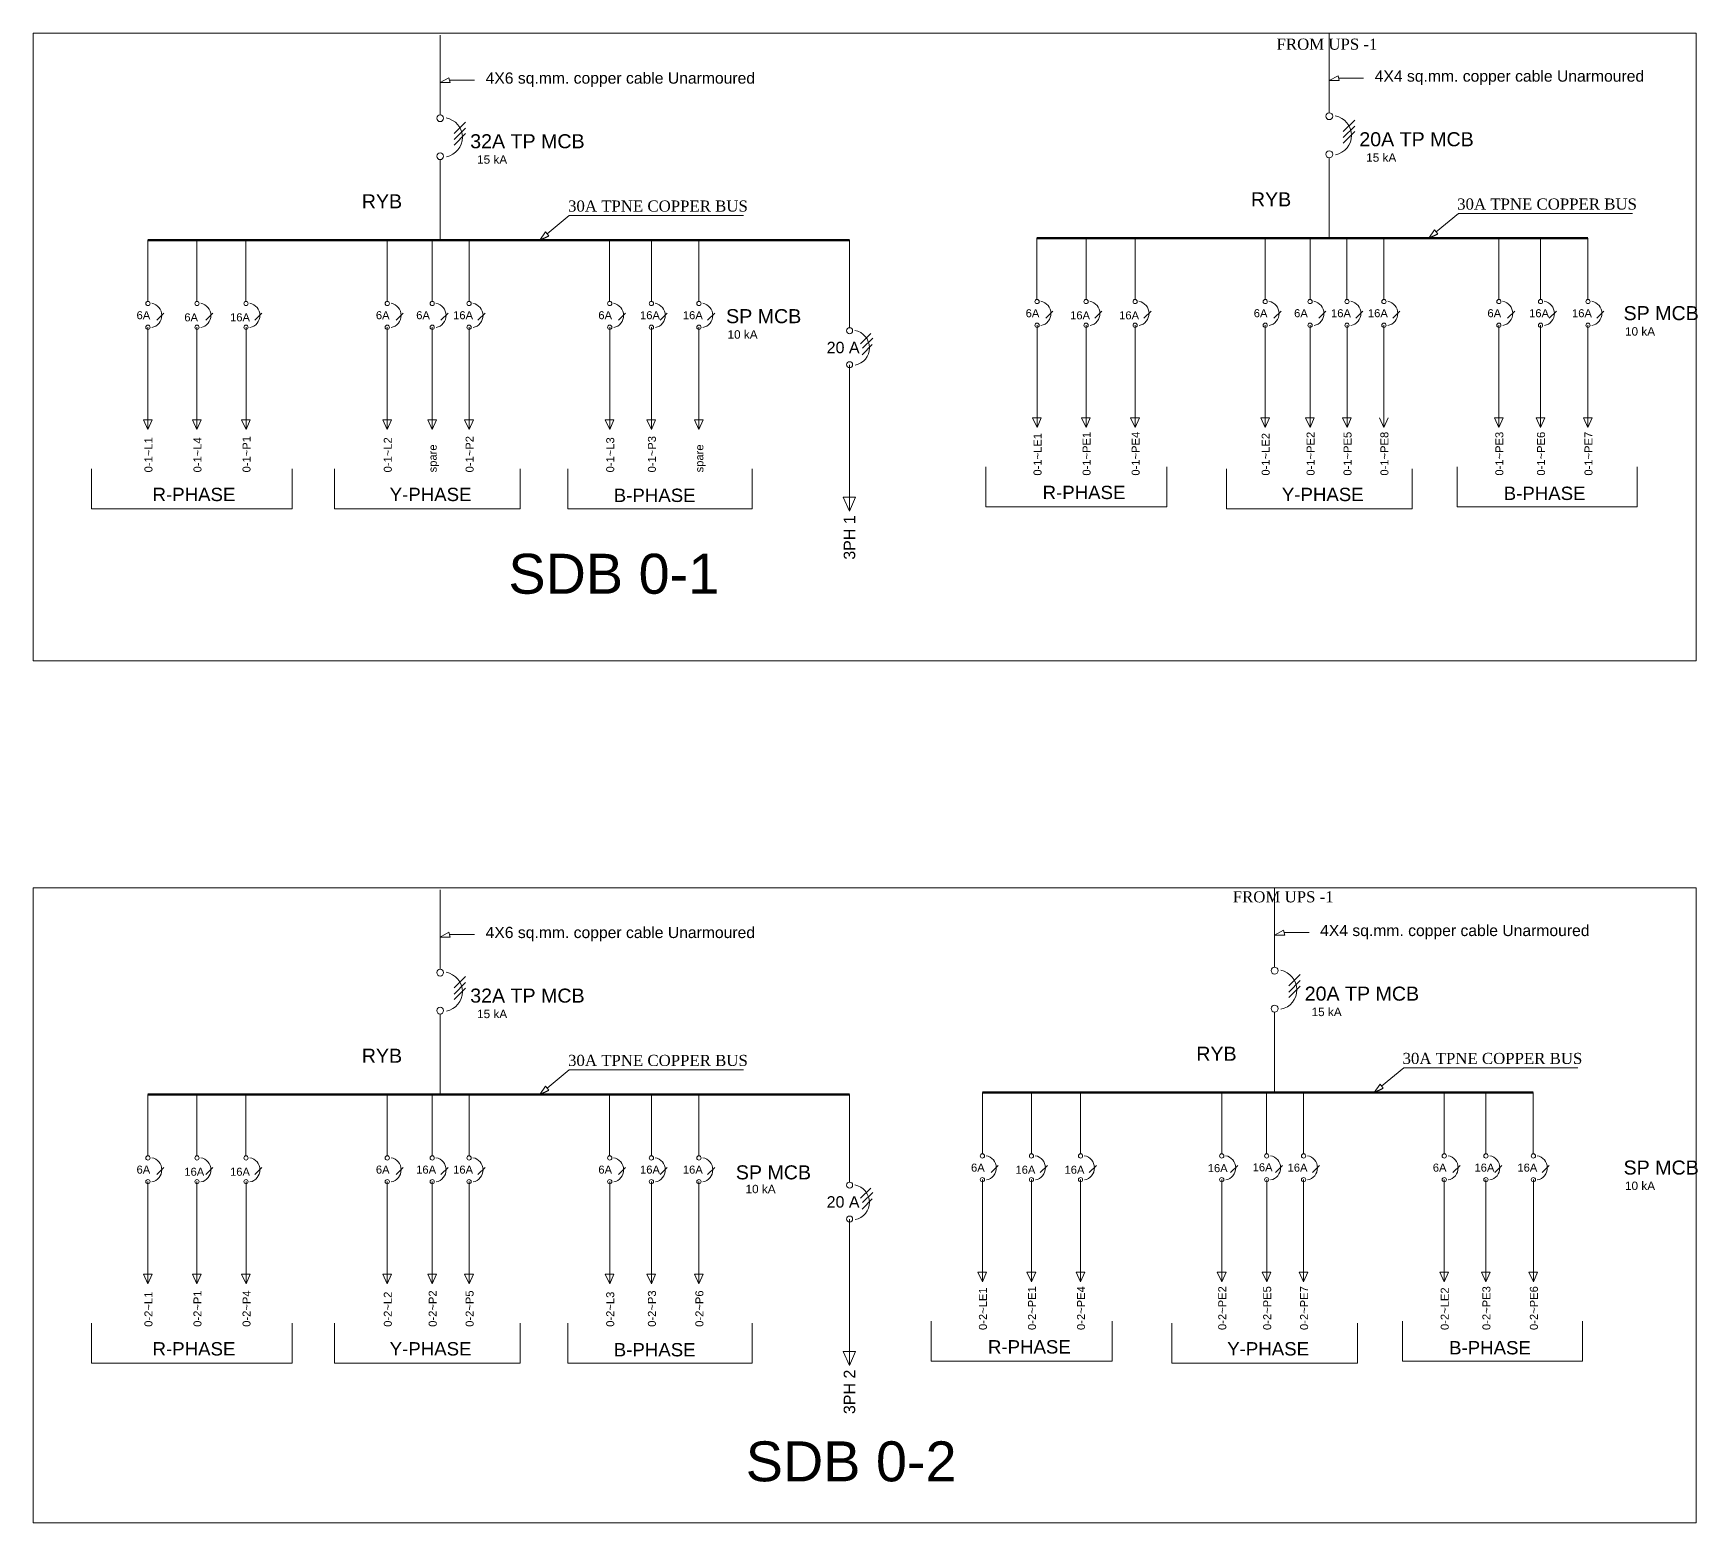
# Model space of a CAD drawing. Header units: millimetres. Extents: x 2399484 to 3337895, y 3598750 to 3969149.
# Drawn here: x 2855377 to 2918262, y 3755631 to 3811901 of the extents above; entities that cross this region are included whole.
import ezdxf

# ---------------------------------------------------------------- set-up
doc = ezdxf.new("R2010")
doc.units = ezdxf.units.MM
doc.header["$MEASUREMENT"] = 0
doc.layers.add('7 POWER PT WIRING', color=3, linetype='Continuous', lineweight=25)
doc.layers.add('Singleline', color=82, linetype='Continuous', lineweight=20)
doc.styles.add('ARIAL', font='arial.ttf')
doc.styles.add('MM', font='dutch.ttf')
doc.styles.add('ROOM', font='arial.ttf')

msp = doc.modelspace()

# ---------------------------------------------------------------- linework, layer by layer
at = {"layer": '7 POWER PT WIRING'}
for p, q in [((2874509.7, 3804087), (2874854.3, 3804247.2)), ((2908102.2, 3804162.3), (2908446.8, 3804322.5)), ((2874509.7, 3771808.6), (2874854.3, 3771968.8)), ((2906038.8, 3771883.9), (2906383.3, 3772044))]:
    msp.add_line(p, q, dxfattribs=at)
at = {"layer": 'Singleline', "ltscale": 3}
for p, q in [((2918205.5, 3811900.5), (2855376.8, 3811900.5)), ((2855376.8, 3811900.5), (2855376.8, 3788190.5)), ((2918205.5, 3788190.5), (2918205.5, 3811900.5)), ((2855376.8, 3788190.5), (2918205.5, 3788190.5)), ((2918205.5, 3779622.1), (2855376.8, 3779622.1)), ((2855376.8, 3779622.1), (2855376.8, 3755631)), ((2918205.5, 3755631), (2918205.5, 3779622.1)), ((2855376.8, 3755631), (2918205.5, 3755631))]:
    msp.add_line(p, q, dxfattribs=at)
at = {"layer": 'Singleline'}
for p, q in [((2870748.9, 3808820.2), (2870748.9, 3811825.3)), ((2904341.4, 3808895.5), (2904341.4, 3811900.6)), ((2904672, 3810299.2), (2904341.4, 3810111.9)), ((2871079.6, 3810223.9), (2870748.9, 3810036.6)), ((2871128.9, 3810036.6), (2870748.9, 3810036.6)), ((2904721.4, 3810111.9), (2904341.4, 3810111.9)), ((2870748.9, 3805872.8), (2870748.9, 3807126.4)), ((2904341.4, 3805948.1), (2904341.4, 3807201.7)), ((2870747.9, 3804087), (2870748.5, 3806788.4)), ((2904340.4, 3804162.3), (2904341, 3806863.7)), ((2874730.6, 3804396.2), (2874509.7, 3804087)), ((2908323.1, 3804471.5), (2908102.2, 3804162.3)), ((2870748.9, 3776541.8), (2870748.9, 3779546.9)), ((2902278, 3776617), (2902278, 3779622.1)), ((2871079.6, 3777945.5), (2870748.9, 3777758.2)), ((2871128.9, 3777758.2), (2870748.9, 3777758.2)), ((2902608.6, 3778020.7), (2902278, 3777833.4)), ((2902657.9, 3777833.4), (2902278, 3777833.4)), ((2870747.9, 3771808.6), (2870748.5, 3774510.1)), ((2870748.9, 3773594.4), (2870748.9, 3774848)), ((2902277, 3771883.9), (2902277.6, 3774585.3)), ((2902278, 3773669.6), (2902278, 3774923.2)), ((2874730.6, 3772117.8), (2874509.7, 3771808.6)), ((2906259.6, 3772193), (2906038.8, 3771883.9))]:
    msp.add_line(p, q, dxfattribs=at)
at = {"layer": 'Singleline', "ltscale": 2.5}
for p, q in [((2904672, 3810299.2), (2904721.4, 3810111.9)), ((2871079.6, 3810223.9), (2871128.9, 3810036.6)), ((2874730.6, 3804396.2), (2874854.3, 3804247.2)), ((2908323.1, 3804471.5), (2908446.8, 3804322.5)), ((2871079.6, 3777945.5), (2871128.9, 3777758.2)), ((2902608.6, 3778020.7), (2902657.9, 3777833.4)), ((2874730.6, 3772117.8), (2874854.3, 3771968.8)), ((2906259.6, 3772193), (2906383.3, 3772044))]:
    msp.add_line(p, q, dxfattribs=at)
at = {"layer": 'Singleline', "color": 4}
for p, q in [((2871104.2, 3810130.2), (2872048, 3810130.2)), ((2904696.7, 3810205.5), (2905640.4, 3810205.5)), ((2871104.2, 3777851.9), (2872048, 3777851.9)), ((2902633.3, 3777927.1), (2903577, 3777927.1))]:
    msp.add_line(p, q, dxfattribs=at)
at = {"layer": 'Singleline', "color": 2}
for p, q in [((2871278.8, 3808111.8), (2871709.9, 3808542.9)), ((2904871.3, 3808187.1), (2905302.4, 3808618.2)), ((2904871.3, 3807957.8), (2905302.4, 3808388.9)), ((2871278.8, 3807882.5), (2871709.9, 3808313.6)), ((2871278.8, 3807678.5), (2871709.9, 3808109.6)), ((2904871.3, 3807753.8), (2905302.4, 3808184.9)), ((2868748.6, 3801772.6), (2868748.6, 3804087)), ((2870445.7, 3801772.6), (2870445.7, 3804087)), ((2871840.3, 3801772.6), (2871840.3, 3804087)), ((2901917.6, 3801848), (2901917.6, 3804162.4)), ((2903614.7, 3801848), (2903614.7, 3804162.4)), ((2905009.3, 3801848), (2905009.3, 3804162.4)), ((2906403.9, 3801848), (2906403.9, 3804162.4)), ((2869082.7, 3801059.1), (2869352.2, 3801328.5)), ((2870779.8, 3801059.1), (2871049.2, 3801328.5)), ((2872174.4, 3801059.1), (2872443.8, 3801328.5)), ((2901920.5, 3800869.9), (2901920.5, 3797004)), ((2902251.7, 3801134.4), (2902521.1, 3801403.9)), ((2903617.6, 3800869.9), (2903617.6, 3797004)), ((2903948.8, 3801134.4), (2904218.2, 3801403.9)), ((2905012.2, 3800869.9), (2905012.2, 3797004)), ((2905343.4, 3801134.4), (2905612.8, 3801403.9)), ((2906406.8, 3800869.9), (2906406.8, 3797004)), ((2906738, 3801134.4), (2907007.4, 3801403.9)), ((2868751.5, 3800794.5), (2868751.5, 3796928.6)), ((2870448.6, 3800794.5), (2870448.6, 3796928.6)), ((2871843.2, 3800794.5), (2871843.2, 3796928.6)), ((2886706.9, 3800001.4), (2887092.1, 3800386.6)), ((2868581.1, 3797296), (2868911.1, 3797296)), ((2870278.2, 3797296), (2870608.2, 3797296)), ((2871672.8, 3797296), (2872002.8, 3797296)), ((2901750.1, 3797371.4), (2902080.1, 3797371.4)), ((2903447.2, 3797371.4), (2903777.1, 3797371.4)), ((2904841.8, 3797371.4), (2905171.7, 3797371.4)), ((2866754.9, 3795445.2), (2866754.9, 3793940.8)), ((2873768.5, 3795445.2), (2873768.5, 3793940.8)), ((2900462.9, 3795445.1), (2900462.9, 3793940.6)), ((2907476.5, 3795445.1), (2907476.5, 3793940.6)), ((2866754.9, 3793940.8), (2873768.5, 3793940.8)), ((2900462.9, 3793940.6), (2907476.5, 3793940.6)), ((2902807.9, 3775908.6), (2903239, 3776339.7)), ((2871278.8, 3775833.4), (2871709.9, 3776264.5)), ((2871278.8, 3775604.1), (2871709.9, 3776035.2)), ((2871278.8, 3775400.1), (2871709.9, 3775831.2)), ((2902807.9, 3775679.3), (2903239, 3776110.4)), ((2902807.9, 3775475.3), (2903239, 3775906.4)), ((2900277.7, 3769569.4), (2900277.7, 3771883.9)), ((2901974.8, 3769569.4), (2901974.8, 3771883.9)), ((2903369.3, 3769569.4), (2903369.3, 3771883.9)), ((2868748.6, 3769494.2), (2868748.6, 3771808.6)), ((2870445.7, 3769494.2), (2870445.7, 3771808.6)), ((2871840.3, 3769494.2), (2871840.3, 3771808.6)), ((2869082.7, 3768780.7), (2869352.2, 3769050.1)), ((2870779.8, 3768780.7), (2871049.2, 3769050.1)), ((2872174.4, 3768780.7), (2872443.8, 3769050.1)), ((2900611.8, 3768855.9), (2900881.2, 3769125.3)), ((2902308.9, 3768855.9), (2902578.3, 3769125.3)), ((2903703.5, 3768855.9), (2903972.9, 3769125.3)), ((2868751.5, 3768516.1), (2868751.5, 3764650.2)), ((2870448.6, 3768516.1), (2870448.6, 3764650.2)), ((2871843.2, 3768516.1), (2871843.2, 3764650.2)), ((2900280.6, 3768591.3), (2900280.6, 3764725.4)), ((2901977.7, 3768591.3), (2901977.7, 3764725.4)), ((2903372.3, 3768591.3), (2903372.3, 3764725.4)), ((2886705.9, 3767723), (2887091.1, 3768108.3)), ((2868581.1, 3765017.6), (2868911.1, 3765017.6)), ((2870278.2, 3765017.6), (2870608.2, 3765017.6)), ((2871672.8, 3765017.6), (2872002.8, 3765017.6)), ((2900110.2, 3765092.8), (2900440.2, 3765092.8)), ((2901807.2, 3765092.8), (2902137.2, 3765092.8)), ((2903201.8, 3765092.8), (2903531.8, 3765092.8)), ((2866754.9, 3763166.8), (2866754.9, 3761662.4)), ((2873768.5, 3763166.8), (2873768.5, 3761662.4)), ((2898399.5, 3763166.6), (2898399.5, 3761662.2)), ((2905413, 3763166.6), (2905413, 3761662.2)), ((2866754.9, 3761662.4), (2873768.5, 3761662.4)), ((2898399.5, 3761662.2), (2905413, 3761662.2))]:
    msp.add_line(p, q, dxfattribs=at)
at = {"layer": 'Singleline', "color": 1, "lineweight": 80}
for p, q in [((2886213, 3804087), (2859705.7, 3804087)), ((2914114.2, 3804162.3), (2893298.2, 3804162.3)), ((2912050.8, 3771883.9), (2891234.8, 3771883.9)), ((2886212, 3771808.6), (2859705.7, 3771808.6))]:
    msp.add_line(p, q, dxfattribs=at)
at = {"layer": 'Singleline', "color": 1}
for p, q in [((2859705.7, 3801772.6), (2859705.7, 3804087)), ((2861558.6, 3801772.6), (2861558.6, 3804087)), ((2863411.5, 3801772.6), (2863411.5, 3804087)), ((2893298.2, 3801847.9), (2893298.2, 3804162.3)), ((2895151.1, 3801847.9), (2895151.1, 3804162.3)), ((2897004, 3801847.9), (2897004, 3804162.3)), ((2860039.8, 3801059.1), (2860309.3, 3801328.5)), ((2861892.7, 3801059.1), (2862162.1, 3801328.5)), ((2863745.6, 3801059.1), (2864015, 3801328.5)), ((2893301.1, 3800869.8), (2893301.1, 3797003.9)), ((2893632.3, 3801134.4), (2893901.8, 3801403.8)), ((2895154, 3800869.8), (2895154, 3797003.9)), ((2895485.2, 3801134.4), (2895754.6, 3801403.8)), ((2897006.9, 3800869.8), (2897006.9, 3797003.9)), ((2897338.1, 3801134.4), (2897607.5, 3801403.8)), ((2859708.6, 3800794.5), (2859708.6, 3796928.6)), ((2861561.5, 3800794.5), (2861561.5, 3796928.6)), ((2863414.4, 3800794.5), (2863414.4, 3796928.6)), ((2886631.9, 3800167.4), (2887017.1, 3800552.6)), ((2859538.2, 3797296), (2859868.2, 3797296)), ((2861391.1, 3797296), (2861721.1, 3797296)), ((2863244, 3797296), (2863573.9, 3797296)), ((2893130.7, 3797371.3), (2893460.7, 3797371.3)), ((2894983.6, 3797371.3), (2895313.6, 3797371.3)), ((2896836.5, 3797371.3), (2897166.4, 3797371.3)), ((2857582, 3795445.2), (2857582, 3793940.8)), ((2865162.1, 3795445.2), (2865162.1, 3793940.8)), ((2891363, 3795520.5), (2891363, 3794016.1)), ((2898207.1, 3795520.5), (2898207.1, 3794016.1)), ((2857582, 3793940.8), (2865162.1, 3793940.8)), ((2891363, 3794016.1), (2898207.1, 3794016.1)), ((2891234.8, 3769569.4), (2891234.8, 3771883.9)), ((2893087.7, 3769569.4), (2893087.7, 3771883.9)), ((2894940.5, 3769569.4), (2894940.5, 3771883.9)), ((2859705.7, 3769494.2), (2859705.7, 3771808.6)), ((2861558.6, 3769494.2), (2861558.6, 3771808.6)), ((2863411.5, 3769494.2), (2863411.5, 3771808.6)), ((2860039.8, 3768780.7), (2860309.3, 3769050.1)), ((2861892.7, 3768780.7), (2862162.1, 3769050.1)), ((2863745.6, 3768780.7), (2864015, 3769050.1)), ((2891568.9, 3768855.9), (2891838.3, 3769125.3)), ((2893421.8, 3768855.9), (2893691.2, 3769125.3)), ((2895274.6, 3768855.9), (2895544.1, 3769125.3)), ((2859708.6, 3768516.1), (2859708.6, 3764650.2)), ((2861561.5, 3768516.1), (2861561.5, 3764650.2)), ((2863414.4, 3768516.1), (2863414.4, 3764650.2)), ((2886630.9, 3767889), (2887016.1, 3768274.3)), ((2891237.7, 3768591.3), (2891237.7, 3764725.4)), ((2893090.6, 3768591.3), (2893090.6, 3764725.4)), ((2894943.4, 3768591.3), (2894943.4, 3764725.4)), ((2859538.2, 3765017.6), (2859868.2, 3765017.6)), ((2861391.1, 3765017.6), (2861721.1, 3765017.6)), ((2863244, 3765017.6), (2863573.9, 3765017.6)), ((2891067.3, 3765092.8), (2891397.3, 3765092.8)), ((2892920.1, 3765092.8), (2893250.1, 3765092.8)), ((2894773, 3765092.8), (2895103, 3765092.8)), ((2857582, 3763166.8), (2857582, 3761662.4)), ((2865162.1, 3763166.8), (2865162.1, 3761662.4)), ((2889299.6, 3763242), (2889299.6, 3761737.6)), ((2896143.7, 3763242), (2896143.7, 3761737.6)), ((2857582, 3761662.4), (2865162.1, 3761662.4)), ((2889299.6, 3761737.6), (2896143.7, 3761737.6))]:
    msp.add_line(p, q, dxfattribs=at)
at = {"layer": 'Singleline', "color": 5}
for p, q in [((2877153.6, 3801772.6), (2877153.6, 3804087)), ((2878728.2, 3801772.6), (2878728.2, 3804087)), ((2880521.7, 3801772.6), (2880521.7, 3804087)), ((2910746.1, 3801847.9), (2910746.1, 3804162.3)), ((2912320.7, 3801847.9), (2912320.7, 3804162.3)), ((2914114.2, 3801847.9), (2914114.2, 3804162.3)), ((2877487.7, 3801059.1), (2877757.1, 3801328.5)), ((2879062.3, 3801059.1), (2879331.7, 3801328.5)), ((2880855.8, 3801059.1), (2881125.3, 3801328.5)), ((2910749, 3800869.8), (2910749, 3797003.9)), ((2911080.2, 3801134.4), (2911349.6, 3801403.8)), ((2912323.6, 3800869.8), (2912323.6, 3797003.9)), ((2912654.8, 3801134.4), (2912924.2, 3801403.8)), ((2914117.1, 3800869.8), (2914117.1, 3797003.9)), ((2914448.3, 3801134.4), (2914717.8, 3801403.8)), ((2877156.5, 3800794.5), (2877156.5, 3796928.6)), ((2878731.1, 3800794.5), (2878731.1, 3796928.6)), ((2880524.6, 3800794.5), (2880524.6, 3796928.6)), ((2886690.8, 3799757), (2887076.1, 3800142.3)), ((2876986.1, 3797296), (2877316.1, 3797296)), ((2878560.7, 3797296), (2878890.6, 3797296)), ((2880354.2, 3797296), (2880684.2, 3797296)), ((2910578.6, 3797371.3), (2910908.6, 3797371.3)), ((2912153.2, 3797371.3), (2912483.1, 3797371.3)), ((2913946.7, 3797371.3), (2914276.7, 3797371.3)), ((2875577.9, 3795445.2), (2875577.9, 3793940.8)), ((2882543.3, 3795445.2), (2882543.3, 3793940.8)), ((2909170.4, 3795520.5), (2909170.4, 3794016.1)), ((2915970.8, 3795520.5), (2915970.8, 3794016.1)), ((2875577.9, 3793940.8), (2882543.3, 3793940.8)), ((2909170.4, 3794016.1), (2915970.8, 3794016.1)), ((2908682.6, 3769569.4), (2908682.6, 3771883.9)), ((2910257.2, 3769569.4), (2910257.2, 3771883.9)), ((2912050.8, 3769569.4), (2912050.8, 3771883.9)), ((2877153.6, 3769494.2), (2877153.6, 3771808.6)), ((2878728.2, 3769494.2), (2878728.2, 3771808.6)), ((2880521.7, 3769494.2), (2880521.7, 3771808.6)), ((2877487.7, 3768780.7), (2877757.1, 3769050.1)), ((2879062.3, 3768780.7), (2879331.7, 3769050.1)), ((2880855.8, 3768780.7), (2881125.3, 3769050.1)), ((2909016.7, 3768855.9), (2909286.2, 3769125.3)), ((2910591.3, 3768855.9), (2910860.8, 3769125.3)), ((2912384.9, 3768855.9), (2912654.3, 3769125.3)), ((2877156.5, 3768516.1), (2877156.5, 3764650.2)), ((2878731.1, 3768516.1), (2878731.1, 3764650.2)), ((2880524.6, 3768516.1), (2880524.6, 3764650.2)), ((2908685.6, 3768591.3), (2908685.6, 3764725.4)), ((2910260.1, 3768591.3), (2910260.1, 3764725.4)), ((2912053.7, 3768591.3), (2912053.7, 3764725.4)), ((2886689.8, 3767478.6), (2887075.1, 3767863.9)), ((2876986.1, 3765017.6), (2877316.1, 3765017.6)), ((2878560.7, 3765017.6), (2878890.6, 3765017.6)), ((2880354.2, 3765017.6), (2880684.2, 3765017.6)), ((2908515.1, 3765092.8), (2908845.1, 3765092.8)), ((2910089.7, 3765092.8), (2910419.7, 3765092.8)), ((2911883.3, 3765092.8), (2912213.3, 3765092.8)), ((2875577.9, 3763166.8), (2875577.9, 3761662.4)), ((2882543.3, 3763166.8), (2882543.3, 3761662.4)), ((2907106.9, 3763242), (2907106.9, 3761737.6)), ((2913907.3, 3763242), (2913907.3, 3761737.6)), ((2875577.9, 3761662.4), (2882543.3, 3761662.4)), ((2907106.9, 3761737.6), (2913907.3, 3761737.6))]:
    msp.add_line(p, q, dxfattribs=at)
at = {"layer": 'Singleline', "color": 7, "true_color": 0xffffff}
for p, q in [((2886213, 3800777.4), (2886213, 3804087)), ((2886217.2, 3799378.7), (2886217.2, 3793850.4)), ((2885973.5, 3794375.8), (2886445.3, 3794375.8)), ((2886212, 3768499), (2886212, 3771808.6)), ((2886216.2, 3767100.4), (2886216.2, 3761572.1)), ((2885972.5, 3762097.5), (2886444.3, 3762097.5))]:
    msp.add_line(p, q, dxfattribs=at)
at = {"layer": 'Singleline'}
for points in [[(2882204.9, 3805016), (2875628.7, 3805016), (2874792.4, 3804321.7)], [(2915797.4, 3805091.3), (2909221.2, 3805091.3), (2908384.9, 3804397)], [(2882204.9, 3772737.6), (2875628.7, 3772737.6), (2874792.4, 3772043.3)], [(2913734, 3772812.8), (2907157.8, 3772812.8), (2906321.5, 3772118.5)]]:
    msp.add_lwpolyline(points, dxfattribs=at)
at = {"layer": 'Singleline', "color": 1}
for points in [[(2859868.2, 3797296), (2859708.6, 3796928.6), (2859538.2, 3797296)], [(2861721.1, 3797296), (2861561.5, 3796928.6), (2861391.1, 3797296)], [(2863573.9, 3797296), (2863414.4, 3796928.6), (2863244, 3797296)], [(2893460.7, 3797371.3), (2893301.1, 3797003.9), (2893130.7, 3797371.3)], [(2895313.6, 3797371.3), (2895154, 3797003.9), (2894983.6, 3797371.3)], [(2897166.4, 3797371.3), (2897006.9, 3797003.9), (2896836.5, 3797371.3)], [(2859868.2, 3765017.6), (2859708.6, 3764650.2), (2859538.2, 3765017.6)], [(2861721.1, 3765017.6), (2861561.5, 3764650.2), (2861391.1, 3765017.6)], [(2863573.9, 3765017.6), (2863414.4, 3764650.2), (2863244, 3765017.6)], [(2891397.3, 3765092.8), (2891237.7, 3764725.4), (2891067.3, 3765092.8)], [(2893250.1, 3765092.8), (2893090.6, 3764725.4), (2892920.1, 3765092.8)], [(2895103, 3765092.8), (2894943.4, 3764725.4), (2894773, 3765092.8)]]:
    msp.add_lwpolyline(points, dxfattribs=at)
at = {"layer": 'Singleline', "color": 2}
for points in [[(2868911.1, 3797296), (2868751.5, 3796928.6), (2868581.1, 3797296)], [(2870608.2, 3797296), (2870448.6, 3796928.6), (2870278.2, 3797296)], [(2872002.8, 3797296), (2871843.2, 3796928.6), (2871672.8, 3797296)], [(2902080.1, 3797371.4), (2901920.5, 3797004), (2901750.1, 3797371.4)], [(2903777.1, 3797371.4), (2903617.6, 3797004), (2903447.2, 3797371.4)], [(2905171.7, 3797371.4), (2905012.2, 3797004), (2904841.8, 3797371.4)], [(2906566.3, 3797371.4), (2906406.8, 3797004), (2906236.3, 3797371.4)], [(2868911.1, 3765017.6), (2868751.5, 3764650.2), (2868581.1, 3765017.6)], [(2870608.2, 3765017.6), (2870448.6, 3764650.2), (2870278.2, 3765017.6)], [(2872002.8, 3765017.6), (2871843.2, 3764650.2), (2871672.8, 3765017.6)], [(2900440.2, 3765092.8), (2900280.6, 3764725.4), (2900110.2, 3765092.8)], [(2902137.2, 3765092.8), (2901977.7, 3764725.4), (2901807.2, 3765092.8)], [(2903531.8, 3765092.8), (2903372.3, 3764725.4), (2903201.8, 3765092.8)]]:
    msp.add_lwpolyline(points, dxfattribs=at)
at = {"layer": 'Singleline', "color": 5}
for points in [[(2877316.1, 3797296), (2877156.5, 3796928.6), (2876986.1, 3797296)], [(2878890.6, 3797296), (2878731.1, 3796928.6), (2878560.7, 3797296)], [(2880684.2, 3797296), (2880524.6, 3796928.6), (2880354.2, 3797296)], [(2910908.6, 3797371.3), (2910749, 3797003.9), (2910578.6, 3797371.3)], [(2912483.1, 3797371.3), (2912323.6, 3797003.9), (2912153.2, 3797371.3)], [(2914276.7, 3797371.3), (2914117.1, 3797003.9), (2913946.7, 3797371.3)], [(2877316.1, 3765017.6), (2877156.5, 3764650.2), (2876986.1, 3765017.6)], [(2878890.6, 3765017.6), (2878731.1, 3764650.2), (2878560.7, 3765017.6)], [(2880684.2, 3765017.6), (2880524.6, 3764650.2), (2880354.2, 3765017.6)], [(2908845.1, 3765092.8), (2908685.6, 3764725.4), (2908515.1, 3765092.8)], [(2910419.7, 3765092.8), (2910260.1, 3764725.4), (2910089.7, 3765092.8)], [(2912213.3, 3765092.8), (2912053.7, 3764725.4), (2911883.3, 3765092.8)]]:
    msp.add_lwpolyline(points, dxfattribs=at)
at = {"layer": 'Singleline', "color": 7, "true_color": 0xffffff}
for points in [[(2886445.3, 3794375.8), (2886217.2, 3793850.4), (2885973.5, 3794375.8)], [(2886444.3, 3762097.5), (2886216.2, 3761572.1), (2885972.5, 3762097.5)]]:
    msp.add_lwpolyline(points, dxfattribs=at)
at = {"layer": 'Singleline', "color": 2}
for centre, radius in [((2870748.9, 3808691.3), 128.9), ((2904341.4, 3808766.6), 128.9), ((2870748.9, 3807255.2), 128.9), ((2904341.4, 3807330.5), 128.9), ((2868751.5, 3801692.1), 80.5), ((2870448.6, 3801692.1), 80.5), ((2871843.2, 3801692.1), 80.5), ((2901920.5, 3801767.5), 80.5), ((2903617.6, 3801767.5), 80.5), ((2905012.2, 3801767.5), 80.5), ((2906406.8, 3801767.5), 80.5), ((2868751.5, 3800794.5), 80.5), ((2870448.6, 3800794.5), 80.5), ((2871843.2, 3800794.5), 80.5), ((2901920.5, 3800869.9), 80.5), ((2903617.6, 3800869.9), 80.5), ((2905012.2, 3800869.9), 80.5), ((2906406.8, 3800869.9), 80.5), ((2870748.9, 3776413), 128.9), ((2902278, 3776488.2), 128.9), ((2870748.9, 3774976.8), 128.9), ((2902278, 3775052), 128.9), ((2868751.5, 3769413.7), 80.5), ((2870448.6, 3769413.7), 80.5), ((2871843.2, 3769413.7), 80.5), ((2900280.6, 3769488.9), 80.5), ((2901977.7, 3769488.9), 80.5), ((2903372.3, 3769488.9), 80.5), ((2868751.5, 3768516.1), 80.5), ((2870448.6, 3768516.1), 80.5), ((2871843.2, 3768516.1), 80.5), ((2900280.6, 3768591.3), 80.5), ((2901977.7, 3768591.3), 80.5), ((2903372.3, 3768591.3), 80.5)]:
    msp.add_circle(centre, radius, dxfattribs=at)
at = {"layer": 'Singleline', "color": 1}
for centre in [(2859708.6, 3801692.1), (2861561.5, 3801692.1), (2863414.4, 3801692.1), (2893301.1, 3801767.4), (2895154, 3801767.4), (2897006.9, 3801767.4), (2859708.6, 3800794.5), (2861561.5, 3800794.5), (2863414.4, 3800794.5), (2893301.1, 3800869.8), (2895154, 3800869.8), (2897006.9, 3800869.8), (2859708.6, 3769413.7), (2861561.5, 3769413.7), (2863414.4, 3769413.7), (2891237.7, 3769488.9), (2893090.6, 3769488.9), (2894943.4, 3769488.9), (2859708.6, 3768516.1), (2861561.5, 3768516.1), (2863414.4, 3768516.1), (2891237.7, 3768591.3), (2893090.6, 3768591.3), (2894943.4, 3768591.3)]:
    msp.add_circle(centre, 80.5, dxfattribs=at)
at = {"layer": 'Singleline', "color": 5}
for centre in [(2877156.5, 3801692.1), (2878731.1, 3801692.1), (2880524.6, 3801692.1), (2910749, 3801767.4), (2912323.6, 3801767.4), (2914117.1, 3801767.4), (2877156.5, 3800794.5), (2878731.1, 3800794.5), (2880524.6, 3800794.5), (2910749, 3800869.8), (2912323.6, 3800869.8), (2914117.1, 3800869.8), (2877156.5, 3769413.7), (2878731.1, 3769413.7), (2880524.6, 3769413.7), (2908685.6, 3769488.9), (2910260.1, 3769488.9), (2912053.7, 3769488.9), (2877156.5, 3768516.1), (2878731.1, 3768516.1), (2880524.6, 3768516.1), (2908685.6, 3768591.3), (2910260.1, 3768591.3), (2912053.7, 3768591.3)]:
    msp.add_circle(centre, 80.5, dxfattribs=at)
at = {"layer": 'Singleline', "color": 7, "true_color": 0xffffff}
for centre in [(2886217.2, 3800662.3), (2886217.2, 3799378.7), (2886216.2, 3768383.9), (2886216.2, 3767100.4)]:
    msp.add_circle(centre, 115.2, dxfattribs=at)
at = {"layer": 'Singleline', "color": 2}
for centre, radius in [((2870841.5, 3807968.5), 747.4), ((2904434, 3808043.8), 747.4), ((2868809.4, 3801240.3), 467.1), ((2870506.4, 3801240.3), 467.1), ((2871901, 3801240.3), 467.1), ((2901978.3, 3801315.7), 467.1), ((2903675.4, 3801315.7), 467.1), ((2905070, 3801315.7), 467.1), ((2906464.6, 3801315.7), 467.1), ((2870841.5, 3775690.1), 747.4), ((2902370.5, 3775765.3), 747.4), ((2868809.4, 3768961.9), 467.1), ((2870506.4, 3768961.9), 467.1), ((2871901, 3768961.9), 467.1), ((2900338.4, 3769037.1), 467.1), ((2902035.5, 3769037.1), 467.1), ((2903430.1, 3769037.1), 467.1)]:
    msp.add_arc(centre, radius, 281.247956, 79.487481, dxfattribs=at)
at = {"layer": 'Singleline', "color": 1}
for centre in [(2859766.5, 3801240.3), (2861619.3, 3801240.3), (2863472.2, 3801240.3), (2893359, 3801315.6), (2895211.8, 3801315.6), (2897064.7, 3801315.6), (2859766.5, 3768961.9), (2861619.3, 3768961.9), (2863472.2, 3768961.9), (2891295.5, 3769037.1), (2893148.4, 3769037.1), (2895001.3, 3769037.1)]:
    msp.add_arc(centre, 467.1, 281.247956, 79.487481, dxfattribs=at)
at = {"layer": 'Singleline', "color": 5}
for centre in [(2877214.3, 3801240.3), (2878788.9, 3801240.3), (2880582.5, 3801240.3), (2910806.8, 3801315.6), (2912381.4, 3801315.6), (2914175, 3801315.6), (2877214.3, 3768961.9), (2878788.9, 3768961.9), (2880582.5, 3768961.9), (2908743.4, 3769037.1), (2910318, 3769037.1), (2912111.5, 3769037.1)]:
    msp.add_arc(centre, 467.1, 281.247956, 79.487481, dxfattribs=at)
at = {"layer": 'Singleline', "color": 7, "true_color": 0xffffff}
for centre in [(2886299.9, 3800016.2), (2886298.9, 3767737.8)]:
    msp.add_arc(centre, 668, 281.247956, 79.487481, dxfattribs=at)

# ---------------------------------------------------------------- texts
at = {"layer": 'Singleline', "color": 1}
for s, height, style, p in [('FROM UPS -1', 420.376, 'MM', (2902350.1, 3811279.7)), ('32A TP MCB', 530.46, 'ROOM', (2871884.5, 3807557.3)), ('20A TP MCB', 530.46, 'ROOM', (2905477, 3807632.6)), ('15 kA', 318.27, 'ROOM', (2872144.4, 3806972.6)), ('15 kA', 318.27, 'ROOM', (2905736.9, 3807047.9)), (' RYB', 530.46, 'ROOM', (2901175.4, 3805362.8)), (' RYB', 530.46, 'ROOM', (2867582.9, 3805287.5)), ('30A TPNE COPPER BUS', 420.376, 'MM', (2875581.5, 3805164)), ('30A TPNE COPPER BUS', 420.376, 'MM', (2909174, 3805239.3)), (' SP MCB', 530.46, 'ROOM', (2881347.3, 3800949)), ('6A  ', 302.4, 'ARIAL', (2892870.4, 3801173.7)), (' SP MCB', 530.46, 'ROOM', (2915254.9, 3801062.7)), ('6A  ', 302.4, 'ARIAL', (2859277.9, 3801098.4)), ('6A  ', 302.4, 'ARIAL', (2861083.5, 3801017.8)), ('16A  ', 302.4, 'ARIAL', (2862810.3, 3801017.8)), ('16A  ', 302.4, 'ARIAL', (2894549.9, 3801093.1)), ('16A  ', 302.4, 'ARIAL', (2896402.8, 3801093.1)), ('10 kA', 318.27, 'ROOM', (2915514.8, 3800478)), ('10 kA', 318.27, 'ROOM', (2881607.2, 3800364.3)), ('R-PHASE', 504, 'ARIAL', (2859883, 3794226.8)), ('R-PHASE', 504, 'ARIAL', (2893510, 3794302.1)), ('FROM UPS -1', 420.376, 'MM', (2900694.1, 3779067.1)), ('32A TP MCB', 530.46, 'ROOM', (2871884.5, 3775278.9)), ('20A TP MCB', 530.46, 'ROOM', (2903413.6, 3775354.1)), ('15 kA', 318.27, 'ROOM', (2872144.4, 3774694.2)), ('15 kA', 318.27, 'ROOM', (2903673.5, 3774769.4)), (' RYB', 530.46, 'ROOM', (2867582.9, 3773009.1)), ('30A TPNE COPPER BUS', 420.376, 'MM', (2875581.5, 3772885.6)), (' RYB', 530.46, 'ROOM', (2899112, 3773084.3)), ('30A TPNE COPPER BUS', 420.376, 'MM', (2907110.6, 3772960.8)), ('6A  ', 302.4, 'ARIAL', (2859277.9, 3768820)), ('16A  ', 302.4, 'ARIAL', (2861083.5, 3768739.4)), ('16A  ', 302.4, 'ARIAL', (2862810.3, 3768739.4)), (' SP MCB', 530.46, 'ROOM', (2881715, 3768602)), ('6A  ', 302.4, 'ARIAL', (2890807, 3768895.2)), ('16A  ', 302.4, 'ARIAL', (2892486.5, 3768814.7)), ('16A  ', 302.4, 'ARIAL', (2894339.4, 3768814.7)), (' SP MCB', 530.46, 'ROOM', (2915254.9, 3768784.3)), ('10 kA', 318.27, 'ROOM', (2882287, 3768078.5)), ('10 kA', 318.27, 'ROOM', (2915514.8, 3768199.6)), ('R-PHASE', 504, 'ARIAL', (2859883, 3761948.4)), ('R-PHASE', 504, 'ARIAL', (2891446.6, 3762023.6))]:
    msp.add_text(s, height=height, dxfattribs=dict(at, style=style)).set_placement(p)
at = {"layer": 'Singleline', "style": 'ROOM'}
for s, p in [('4X6 sq.mm. copper cable Unarmoured', (2872466.1, 3809996.9)), ('4X4 sq.mm. copper cable Unarmoured', (2906058.6, 3810072.2)), ('4X4 sq.mm. copper cable Unarmoured', (2903995.2, 3777793.7)), ('4X6 sq.mm. copper cable Unarmoured', (2872466.1, 3777718.5))]:
    msp.add_text(s, height=424.365, dxfattribs=at).set_placement(p)
at = {"layer": 'Singleline', "color": 2, "style": 'ARIAL'}
for s, height, p in [('6A  ', 302.4, (2901489.8, 3801173.8)), ('6A  ', 302.4, (2903013.5, 3801173.8)), ('16A  ', 302.4, (2904408.1, 3801173.8)), ('16A  ', 302.4, (2905802.7, 3801173.8)), ('6A  ', 302.4, (2868320.8, 3801098.4)), ('6A  ', 302.4, (2869844.5, 3801098.4)), ('16A  ', 302.4, (2871239.1, 3801098.4)), ('Y-PHASE', 504, (2868842.5, 3794226.8)), ('Y-PHASE', 504, (2902550.5, 3794226.7)), ('6A  ', 302.4, (2868320.8, 3768820)), ('16A  ', 302.4, (2869844.5, 3768820)), ('16A  ', 302.4, (2871239.1, 3768820)), ('16A  ', 302.4, (2899750.7, 3768875.2)), ('16A  ', 302.4, (2901447.7, 3768908.2)), ('16A  ', 302.4, (2902768.2, 3768895.2)), ('Y-PHASE', 504, (2868842.5, 3761948.4)), ('Y-PHASE', 504, (2900487, 3761948.2))]:
    msp.add_text(s, height=height, dxfattribs=at).set_placement(p)
at = {"layer": 'Singleline', "color": 5, "style": 'ARIAL'}
for s, height, p in [('6A  ', 302.4, (2910318.3, 3801173.7)), ('16A  ', 302.4, (2911892.8, 3801173.7)), ('16A  ', 302.4, (2913513.1, 3801173.7)), ('6A  ', 302.4, (2876725.8, 3801098.4)), ('16A  ', 302.4, (2878300.3, 3801098.4)), ('16A  ', 302.4, (2879920.6, 3801098.4)), ('B-PHASE', 504, (2877309.2, 3794193.3)), ('B-PHASE', 504, (2910932.7, 3794268.6)), ('6A  ', 302.4, (2876725.8, 3768820)), ('16A  ', 302.4, (2878300.3, 3768820)), ('16A  ', 302.4, (2879920.6, 3768820)), ('6A  ', 302.4, (2908254.8, 3768895.2)), ('16A  ', 302.4, (2909829.4, 3768895.2)), ('16A  ', 302.4, (2911449.6, 3768895.2)), ('B-PHASE', 504, (2908869.3, 3761990.1)), ('B-PHASE', 504, (2877309.2, 3761914.9))]:
    msp.add_text(s, height=height, dxfattribs=at).set_placement(p)
at = {"layer": 'Singleline', "color": 7, "true_color": 0xffffff, "style": 'ARIAL'}
for p in [(2885353.3, 3799813.2), (2885352.3, 3767534.9)]:
    msp.add_text('20 A', height=432.43, dxfattribs=at).set_placement(p)
at = {"layer": 'Singleline', "color": 1, "style": 'ARIAL'}
for s, p in [('0-1~L1', (2859878.5, 3795311)), ('0-1~L4', (2861731.4, 3795311)), ('0-1~P1', (2863584.2, 3795311)), ('0-1~LE1', (2893471, 3795190)), ('0-1~PE1', (2895323.9, 3795190)), ('0-1~PE4', (2897176.7, 3795190)), ('0-2~L1', (2859878.5, 3763032.6)), ('0-2~P1', (2861731.4, 3763032.6)), ('0-2~P4', (2863584.2, 3763032.6)), ('0-2~LE1', (2891407.6, 3762911.5)), ('0-2~PE1', (2893260.4, 3762911.5)), ('0-2~PE4', (2895113.3, 3762911.5))]:
    msp.add_text(s, height=302.4, rotation=90, dxfattribs=at).set_placement(p)
at = {"layer": 'Singleline', "color": 2, "style": 'ARIAL'}
for s, p in [('0-1~L2', (2868921.4, 3795311)), ('0-1~P2', (2872013.1, 3795311)), ('0-1~LE2', (2902090.4, 3795190.1)), ('0-1~PE2', (2903787.4, 3795190.1)), ('0-1~PE5', (2905182, 3795190.1)), ('0-1~PE8', (2906576.6, 3795190.1)), ('spare', (2870618.5, 3795311)), ('0-2~L2', (2868921.4, 3763032.6)), ('0-2~P2', (2870618.5, 3763032.6)), ('0-2~P5', (2872013.1, 3763032.6)), ('0-2~PE2', (2900450.5, 3762911.5)), ('0-2~PE5', (2902147.5, 3762911.5)), ('0-2~PE7', (2903542.1, 3762911.5))]:
    msp.add_text(s, height=302.4, rotation=90, dxfattribs=at).set_placement(p)
at = {"layer": 'Singleline', "color": 5, "style": 'ARIAL'}
for s, p in [('0-1~L3', (2877326.4, 3795311)), ('0-1~P3', (2878900.9, 3795311)), ('0-1~PE3', (2910918.9, 3795190)), ('0-1~PE6', (2912493.4, 3795190)), ('0-1~PE7', (2914287, 3795190)), ('spare', (2880694.5, 3795311)), ('0-2~L3', (2877326.4, 3763032.6)), ('0-2~P3', (2878900.9, 3763032.6)), ('0-2~P6', (2880694.5, 3763032.6)), ('0-2~LE2', (2908855.4, 3762911.5)), ('0-2~PE3', (2910430, 3762911.5)), ('0-2~PE6', (2912223.6, 3762911.5))]:
    msp.add_text(s, height=302.4, rotation=90, dxfattribs=at).set_placement(p)
at = {"layer": 'Singleline', "color": 7, "true_color": 0xffffff, "style": 'ARIAL'}
for s, p in [('3PH 1', (2886430.5, 3792012.5)), ('3PH 2', (2886429.5, 3759734.1))]:
    msp.add_text(s, height=432.43, rotation=90, dxfattribs=at).set_placement(p)
at = {"layer": 'Singleline', "color": 1, "linetype": 'Continuous', "lineweight": 35, "char_height": 1509.29, "attachment_point": 5, "style": 'ARIAL'}
for s, insert in [('SDB 0-1', (2877310.5, 3791471.5)), ('SDB 0-2', (2886278, 3757938.5))]:
    msp.add_mtext(s, dxfattribs=dict(at, insert=insert))

doc.saveas('drawing.dxf')
